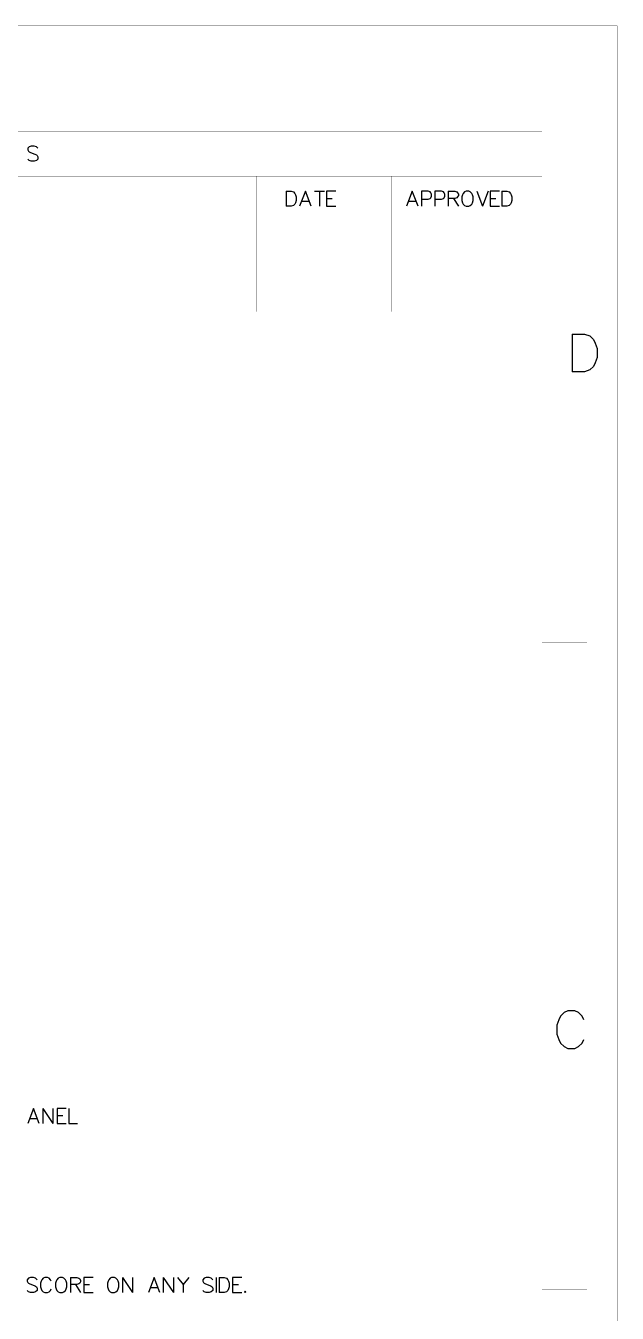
# Model space of a CAD drawing. Header units: millimetres. Extents: x 0 to 559, y 0 to 433.
# Drawn here: x 459.4 to 559.3, y 215.3 to 432.8 of the extents above; entities that cross this region are included whole.
import ezdxf

# ---------------------------------------------------------------- set-up
doc = ezdxf.new("R2010")
doc.units = ezdxf.units.MM
doc.layers.add('KeepOutLayer', color=6, linetype='Continuous')
doc.layers.add('Mechanical7', color=56, linetype='Continuous')

msp = doc.modelspace()

# ---------------------------------------------------------------- linework, layer by layer
at = {"layer": 'KeepOutLayer'}
for p, q in [((459.99, 412.32), (459.75, 412.08)), ((459.99, 412.32), (459.75, 412.08)), ((459.75, 412.08), (459.75, 411.84)), ((459.75, 412.08), (459.75, 411.84)), ((459.75, 411.84), (459.87, 411.6)), ((459.75, 411.84), (459.87, 411.6)), ((459.87, 411.6), (459.99, 411.48)), ((459.87, 411.6), (459.99, 411.48)), ((460.35, 412.44), (459.99, 412.32)), ((460.35, 412.44), (459.99, 412.32)), ((459.99, 411.48), (460.23, 411.36)), ((459.99, 411.48), (460.23, 411.36)), ((460.23, 411.36), (460.96, 411.11)), ((460.23, 411.36), (460.96, 411.11)), ((460.84, 412.44), (460.35, 412.44)), ((460.84, 412.44), (460.35, 412.44)), ((461.2, 412.32), (460.84, 412.44)), ((461.2, 412.32), (460.84, 412.44)), ((460.96, 411.11), (461.2, 410.99)), ((460.96, 411.11), (461.2, 410.99)), ((461.44, 412.08), (461.2, 412.32)), ((461.44, 412.08), (461.2, 412.32)), ((461.2, 410.99), (461.32, 410.87)), ((461.2, 410.99), (461.32, 410.87)), ((459.99, 410.03), (459.75, 410.27)), ((459.99, 410.03), (459.75, 410.27)), ((460.35, 409.9), (459.99, 410.03)), ((460.35, 409.9), (459.99, 410.03)), ((460.84, 409.9), (460.35, 409.9)), ((460.84, 409.9), (460.35, 409.9)), ((461.2, 410.03), (460.84, 409.9)), ((461.2, 410.03), (460.84, 409.9)), ((461.44, 410.27), (461.2, 410.03)), ((461.44, 410.27), (461.2, 410.03)), ((461.32, 410.87), (461.44, 410.63)), ((461.32, 410.87), (461.44, 410.63)), ((461.44, 410.63), (461.44, 410.27)), ((461.44, 410.63), (461.44, 410.27)), ((503.4, 404.82), (503.4, 402.28)), ((503.4, 404.82), (504.25, 404.82)), ((503.4, 404.82), (503.4, 402.28)), ((503.4, 404.82), (504.25, 404.82)), ((504.25, 404.82), (504.61, 404.7)), ((504.25, 404.82), (504.61, 404.7)), ((504.61, 404.7), (504.85, 404.46)), ((504.61, 404.7), (504.85, 404.46)), ((506.63, 404.82), (505.66, 402.28)), ((506.63, 404.82), (505.66, 402.28)), ((507.6, 402.28), (506.63, 404.82)), ((507.6, 402.28), (506.63, 404.82)), ((508.19, 404.82), (509.88, 404.82)), ((508.19, 404.82), (509.88, 404.82)), ((509.04, 404.82), (509.04, 402.28)), ((509.04, 404.82), (509.04, 402.28)), ((511.76, 404.82), (510.19, 404.82)), ((510.19, 404.82), (510.19, 402.28)), ((511.76, 404.82), (510.19, 404.82)), ((510.19, 404.82), (510.19, 402.28)), ((524.69, 404.82), (523.72, 402.28)), ((524.69, 404.82), (523.72, 402.28)), ((525.66, 402.28), (524.69, 404.82)), ((525.66, 402.28), (524.69, 404.82)), ((527.34, 404.82), (526.25, 404.82)), ((526.25, 404.82), (526.25, 402.28)), ((527.34, 404.82), (526.25, 404.82)), ((526.25, 404.82), (526.25, 402.28)), ((527.7, 404.7), (527.34, 404.82)), ((527.7, 404.7), (527.34, 404.82)), ((527.82, 404.58), (527.7, 404.7)), ((527.82, 404.58), (527.7, 404.7)), ((527.94, 404.34), (527.82, 404.58)), ((527.94, 404.34), (527.82, 404.58)), ((529.6, 404.82), (528.51, 404.82)), ((528.51, 404.82), (528.51, 402.28)), ((529.6, 404.82), (528.51, 404.82)), ((528.51, 404.82), (528.51, 402.28)), ((529.96, 404.7), (529.6, 404.82)), ((529.96, 404.7), (529.6, 404.82)), ((530.08, 404.58), (529.96, 404.7)), ((530.08, 404.58), (529.96, 404.7)), ((530.2, 404.34), (530.08, 404.58)), ((530.2, 404.34), (530.08, 404.58)), ((530.77, 404.82), (530.77, 402.28)), ((530.77, 404.82), (531.86, 404.82)), ((530.77, 404.82), (530.77, 402.28)), ((530.77, 404.82), (531.86, 404.82)), ((531.86, 404.82), (532.22, 404.7)), ((531.86, 404.82), (532.22, 404.7)), ((532.22, 404.7), (532.34, 404.58)), ((532.22, 404.7), (532.34, 404.58)), ((532.34, 404.58), (532.47, 404.34)), ((532.34, 404.58), (532.47, 404.34)), ((533.52, 404.7), (533.28, 404.46)), ((533.52, 404.7), (533.28, 404.46)), ((533.76, 404.82), (533.52, 404.7)), ((533.76, 404.82), (533.52, 404.7)), ((534.24, 404.82), (533.76, 404.82)), ((534.24, 404.82), (533.76, 404.82)), ((534.48, 404.7), (534.24, 404.82)), ((534.48, 404.7), (534.24, 404.82)), ((534.73, 404.46), (534.48, 404.7)), ((534.73, 404.46), (534.48, 404.7)), ((535.56, 404.82), (536.53, 402.28)), ((535.56, 404.82), (536.53, 402.28)), ((537.5, 404.82), (536.53, 402.28)), ((537.5, 404.82), (536.53, 402.28)), ((539.39, 404.82), (537.82, 404.82)), ((537.82, 404.82), (537.82, 402.28)), ((539.39, 404.82), (537.82, 404.82)), ((537.82, 404.82), (537.82, 402.28)), ((539.82, 404.82), (539.82, 402.28)), ((539.82, 404.82), (540.66, 404.82)), ((539.82, 404.82), (539.82, 402.28)), ((539.82, 404.82), (540.66, 404.82)), ((540.66, 404.82), (541.03, 404.7)), ((540.66, 404.82), (541.03, 404.7)), ((541.03, 404.7), (541.27, 404.46)), ((541.03, 404.7), (541.27, 404.46)), ((504.61, 402.41), (504.25, 402.28)), ((504.61, 402.41), (504.25, 402.28)), ((504.85, 402.65), (504.61, 402.41)), ((504.85, 402.65), (504.61, 402.41)), ((504.85, 404.46), (504.97, 404.22)), ((504.85, 404.46), (504.97, 404.22)), ((504.97, 402.89), (504.85, 402.65)), ((504.97, 402.89), (504.85, 402.65)), ((504.97, 404.22), (505.1, 403.86)), ((504.97, 404.22), (505.1, 403.86)), ((505.1, 403.25), (504.97, 402.89)), ((505.1, 403.25), (504.97, 402.89)), ((505.1, 403.86), (505.1, 403.25)), ((505.1, 403.86), (505.1, 403.25)), ((506.03, 403.13), (507.24, 403.13)), ((506.03, 403.13), (507.24, 403.13)), ((510.19, 403.62), (511.15, 403.62)), ((510.19, 403.62), (511.15, 403.62)), ((524.09, 403.13), (525.29, 403.13)), ((524.09, 403.13), (525.29, 403.13)), ((526.25, 403.49), (527.34, 403.49)), ((526.25, 403.49), (527.34, 403.49)), ((527.34, 403.49), (527.7, 403.62)), ((527.34, 403.49), (527.7, 403.62)), ((527.7, 403.62), (527.82, 403.74)), ((527.7, 403.62), (527.82, 403.74)), ((527.82, 403.74), (527.94, 403.98)), ((527.82, 403.74), (527.94, 403.98)), ((527.94, 403.98), (527.94, 404.34)), ((527.94, 403.98), (527.94, 404.34)), ((528.51, 403.49), (529.6, 403.49)), ((528.51, 403.49), (529.6, 403.49)), ((529.6, 403.49), (529.96, 403.62)), ((529.6, 403.49), (529.96, 403.62)), ((529.96, 403.62), (530.08, 403.74)), ((529.96, 403.62), (530.08, 403.74)), ((530.08, 403.74), (530.2, 403.98)), ((530.08, 403.74), (530.2, 403.98)), ((530.2, 403.98), (530.2, 404.34)), ((530.2, 403.98), (530.2, 404.34)), ((531.86, 403.62), (530.77, 403.62)), ((531.86, 403.62), (530.77, 403.62)), ((531.62, 403.62), (532.47, 402.28)), ((531.62, 403.62), (532.47, 402.28)), ((532.22, 403.74), (531.86, 403.62)), ((532.22, 403.74), (531.86, 403.62)), ((532.34, 403.86), (532.22, 403.74)), ((532.34, 403.86), (532.22, 403.74)), ((532.47, 404.1), (532.34, 403.86)), ((532.47, 404.1), (532.34, 403.86)), ((532.47, 404.34), (532.47, 404.1)), ((532.47, 404.34), (532.47, 404.1)), ((533.15, 404.22), (533.03, 403.86)), ((533.15, 404.22), (533.03, 403.86)), ((533.03, 403.86), (533.03, 403.25)), ((533.03, 403.86), (533.03, 403.25)), ((533.03, 403.25), (533.15, 402.89)), ((533.03, 403.25), (533.15, 402.89)), ((533.28, 404.46), (533.15, 404.22)), ((533.28, 404.46), (533.15, 404.22)), ((533.15, 402.89), (533.28, 402.65)), ((533.15, 402.89), (533.28, 402.65)), ((533.28, 402.65), (533.52, 402.41)), ((533.28, 402.65), (533.52, 402.41)), ((533.52, 402.41), (533.76, 402.28)), ((533.52, 402.41), (533.76, 402.28)), ((534.24, 402.28), (534.48, 402.41)), ((534.24, 402.28), (534.48, 402.41)), ((534.48, 402.41), (534.73, 402.65)), ((534.48, 402.41), (534.73, 402.65)), ((534.85, 404.22), (534.73, 404.46)), ((534.85, 404.22), (534.73, 404.46)), ((534.73, 402.65), (534.85, 402.89)), ((534.73, 402.65), (534.85, 402.89)), ((534.97, 403.86), (534.85, 404.22)), ((534.97, 403.86), (534.85, 404.22)), ((534.85, 402.89), (534.97, 403.25)), ((534.85, 402.89), (534.97, 403.25)), ((534.97, 403.25), (534.97, 403.86)), ((534.97, 403.25), (534.97, 403.86)), ((537.82, 403.62), (538.79, 403.62)), ((537.82, 403.62), (538.79, 403.62)), ((541.03, 402.41), (540.66, 402.28)), ((541.03, 402.41), (540.66, 402.28)), ((541.27, 402.65), (541.03, 402.41)), ((541.27, 402.65), (541.03, 402.41)), ((541.27, 404.46), (541.39, 404.22)), ((541.27, 404.46), (541.39, 404.22)), ((541.39, 402.89), (541.27, 402.65)), ((541.39, 402.89), (541.27, 402.65)), ((541.39, 404.22), (541.51, 403.86)), ((541.39, 404.22), (541.51, 403.86)), ((541.51, 403.25), (541.39, 402.89)), ((541.51, 403.25), (541.39, 402.89)), ((541.51, 403.86), (541.51, 403.25)), ((541.51, 403.86), (541.51, 403.25)), ((504.25, 402.28), (503.4, 402.28)), ((504.25, 402.28), (503.4, 402.28)), ((510.19, 402.28), (511.76, 402.28)), ((510.19, 402.28), (511.76, 402.28)), ((533.76, 402.28), (534.24, 402.28)), ((533.76, 402.28), (534.24, 402.28)), ((537.82, 402.28), (539.39, 402.28)), ((537.82, 402.28), (539.39, 402.28)), ((540.66, 402.28), (539.82, 402.28)), ((540.66, 402.28), (539.82, 402.28)), ((551.66, 380.69), (551.66, 374.34)), ((551.66, 380.69), (553.78, 380.69)), ((551.66, 380.69), (551.66, 374.34)), ((551.66, 380.69), (553.78, 380.69)), ((553.78, 380.69), (554.69, 380.39)), ((553.78, 380.69), (554.69, 380.39)), ((554.69, 380.39), (555.29, 379.79)), ((554.69, 380.39), (555.29, 379.79)), ((555.29, 379.79), (555.59, 379.18)), ((555.29, 379.79), (555.59, 379.18)), ((555.59, 379.18), (555.89, 378.28)), ((555.59, 379.18), (555.89, 378.28)), ((555.89, 376.76), (555.59, 375.86)), ((555.89, 376.76), (555.59, 375.86)), ((555.89, 378.28), (555.89, 376.76)), ((555.89, 378.28), (555.89, 376.76)), ((553.78, 374.34), (551.66, 374.34)), ((553.78, 374.34), (551.66, 374.34)), ((554.69, 374.65), (553.78, 374.34)), ((554.69, 374.65), (553.78, 374.34)), ((555.29, 375.25), (554.69, 374.65)), ((555.29, 375.25), (554.69, 374.65)), ((555.59, 375.86), (555.29, 375.25)), ((555.59, 375.86), (555.29, 375.25)), ((549.73, 265.49), (549.42, 264.88)), ((549.73, 265.49), (549.42, 264.88)), ((550.33, 266.09), (549.73, 265.49)), ((550.33, 266.09), (549.73, 265.49)), ((550.94, 266.39), (550.33, 266.09)), ((550.94, 266.39), (550.33, 266.09)), ((552.15, 266.39), (550.94, 266.39)), ((552.15, 266.39), (550.94, 266.39)), ((552.75, 266.09), (552.15, 266.39)), ((552.75, 266.09), (552.15, 266.39)), ((553.35, 265.49), (552.75, 266.09)), ((553.35, 265.49), (552.75, 266.09)), ((553.66, 264.88), (553.35, 265.49)), ((553.66, 264.88), (553.35, 265.49)), ((549.42, 264.88), (549.12, 263.98)), ((549.42, 264.88), (549.12, 263.98)), ((549.12, 263.98), (549.12, 262.46)), ((549.12, 263.98), (549.12, 262.46)), ((549.12, 262.46), (549.42, 261.56)), ((549.12, 262.46), (549.42, 261.56)), ((549.42, 261.56), (549.73, 260.95)), ((549.42, 261.56), (549.73, 260.95)), ((549.73, 260.95), (550.33, 260.35)), ((549.73, 260.95), (550.33, 260.35)), ((552.75, 260.35), (553.35, 260.95)), ((552.75, 260.35), (553.35, 260.95)), ((553.35, 260.95), (553.66, 261.56)), ((553.35, 260.95), (553.66, 261.56)), ((550.33, 260.35), (550.94, 260.04)), ((550.33, 260.35), (550.94, 260.04)), ((550.94, 260.04), (552.15, 260.04)), ((550.94, 260.04), (552.15, 260.04)), ((552.15, 260.04), (552.75, 260.35)), ((552.15, 260.04), (552.75, 260.35))]:
    msp.add_line(p, q, dxfattribs=at)
at = {"layer": 'KeepOutLayer', "const_width": 0.0254}
for points in [[(0.48, 432.76), (559.28, 432.76)], [(0.48, 432.76), (559.28, 432.76)], [(559.28, 0.96), (559.28, 432.76)], [(559.28, 0.96), (559.28, 432.76)], [(493.24, 420.06), (493.24, 427.68)], [(493.24, 420.06), (493.24, 427.68)], [(69.06, 414.98), (544.04, 414.98)], [(69.06, 414.98), (544.04, 414.98)], [(544.04, 414.98), (546.58, 414.98)], [(544.04, 414.98), (546.58, 414.98)], [(546.58, 18.74), (546.58, 414.98)], [(546.58, 18.74), (546.58, 414.98)], [(381.48, 407.36), (546.58, 407.36)], [(381.48, 407.36), (546.58, 407.36)], [(498.32, 384.5), (498.32, 407.36)], [(498.32, 384.5), (498.32, 407.36)], [(521.18, 384.5), (521.18, 407.36)], [(521.18, 384.5), (521.18, 407.36)], [(381.48, 399.74), (546.58, 399.74)], [(381.48, 399.74), (546.58, 399.74)], [(546.58, 328.62), (554.2, 328.62)], [(546.58, 328.62), (554.2, 328.62)], [(546.58, 219.4), (554.2, 219.4)], [(546.58, 219.4), (554.2, 219.4)]]:
    msp.add_lwpolyline(points, dxfattribs=at)
at = {"layer": 'KeepOutLayer', "const_width": 0.0127}
for points in [[(559.28, 432.76, 1), (559.29, 432.76, 1)], [(559.28, 432.76, 1), (559.29, 432.76, 1)], [(559.28, 432.76, 1), (559.29, 432.76, 1)], [(559.28, 432.76, 1), (559.29, 432.76, 1)], [(493.24, 427.68, 1), (493.25, 427.68, 1)], [(493.24, 427.68, 1), (493.25, 427.68, 1)], [(493.24, 420.06, 1), (493.25, 420.06, 1)], [(493.24, 420.06, 1), (493.25, 420.06, 1)], [(544.04, 414.98, 1), (544.05, 414.98, 1)], [(544.04, 414.98, 1), (544.05, 414.98, 1)], [(544.04, 414.98, 1), (544.05, 414.98, 1)], [(544.04, 414.98, 1), (544.05, 414.98, 1)], [(546.58, 414.98, 1), (546.59, 414.98, 1)], [(546.58, 414.98, 1), (546.59, 414.98, 1)], [(546.58, 414.98, 1), (546.59, 414.98, 1)], [(546.58, 414.98, 1), (546.59, 414.98, 1)], [(498.32, 407.36, 1), (498.33, 407.36, 1)], [(498.32, 407.36, 1), (498.33, 407.36, 1)], [(521.18, 407.36, 1), (521.19, 407.36, 1)], [(521.18, 407.36, 1), (521.19, 407.36, 1)], [(546.58, 407.36, 1), (546.59, 407.36, 1)], [(546.58, 407.36, 1), (546.59, 407.36, 1)], [(546.58, 399.74, 1), (546.59, 399.74, 1)], [(546.58, 399.74, 1), (546.59, 399.74, 1)], [(498.32, 384.5, 1), (498.33, 384.5, 1)], [(498.32, 384.5, 1), (498.33, 384.5, 1)], [(521.18, 384.5, 1), (521.19, 384.5, 1)], [(521.18, 384.5, 1), (521.19, 384.5, 1)], [(546.58, 328.62, 1), (546.59, 328.62, 1)], [(546.58, 328.62, 1), (546.59, 328.62, 1)], [(554.2, 328.62, 1), (554.21, 328.62, 1)], [(554.2, 328.62, 1), (554.21, 328.62, 1)], [(546.58, 219.4, 1), (546.59, 219.4, 1)], [(546.58, 219.4, 1), (546.59, 219.4, 1)], [(554.2, 219.4, 1), (554.21, 219.4, 1)], [(554.2, 219.4, 1), (554.21, 219.4, 1)]]:
    msp.add_lwpolyline(points, format="xyb", close=True, dxfattribs=at)
at = {"layer": 'Mechanical7'}
for p, q in [((460.73, 249.93), (459.76, 247.39)), ((460.13, 248.24), (461.34, 248.24)), ((461.7, 247.39), (460.73, 249.93)), ((462.29, 249.93), (462.29, 247.39)), ((462.29, 249.93), (463.98, 247.39)), ((463.98, 249.93), (463.98, 247.39)), ((466.26, 249.93), (464.69, 249.93)), ((464.69, 249.93), (464.69, 247.39)), ((464.69, 248.72), (465.65, 248.72)), ((466.68, 249.93), (466.68, 247.39)), ((464.69, 247.39), (466.26, 247.39)), ((466.68, 247.39), (468.13, 247.39)), ((459.87, 221.23), (459.63, 220.99)), ((459.63, 220.99), (459.63, 220.75)), ((459.63, 220.75), (459.75, 220.51)), ((459.75, 220.51), (459.87, 220.39)), ((460.24, 221.35), (459.87, 221.23)), ((459.87, 220.39), (460.11, 220.27)), ((460.11, 220.27), (460.84, 220.02)), ((460.72, 221.35), (460.24, 221.35)), ((461.08, 221.23), (460.72, 221.35)), ((460.84, 220.02), (461.08, 219.9)), ((461.32, 220.99), (461.08, 221.23)), ((461.08, 219.9), (461.2, 219.78)), ((461.2, 219.78), (461.32, 219.54)), ((462.01, 220.75), (461.89, 220.39)), ((461.89, 220.39), (461.89, 219.78)), ((461.89, 219.78), (462.01, 219.42)), ((462.13, 220.99), (462.01, 220.75)), ((462.38, 221.23), (462.13, 220.99)), ((462.62, 221.35), (462.38, 221.23)), ((463.1, 221.35), (462.62, 221.35)), ((463.34, 221.23), (463.1, 221.35)), ((463.59, 220.99), (463.34, 221.23)), ((463.71, 220.75), (463.59, 220.99)), ((464.54, 220.75), (464.42, 220.39)), ((464.42, 220.39), (464.42, 219.78)), ((464.42, 219.78), (464.54, 219.42)), ((464.66, 220.99), (464.54, 220.75)), ((464.9, 221.23), (464.66, 220.99)), ((465.15, 221.35), (464.9, 221.23)), ((465.63, 221.35), (465.15, 221.35)), ((465.87, 221.23), (465.63, 221.35)), ((466.11, 220.99), (465.87, 221.23)), ((466.23, 220.75), (466.11, 220.99)), ((466.35, 220.39), (466.23, 220.75)), ((466.23, 219.42), (466.35, 219.78)), ((466.35, 219.78), (466.35, 220.39)), ((466.95, 221.35), (466.95, 218.81)), ((466.95, 221.35), (468.04, 221.35)), ((468.04, 220.15), (466.95, 220.15)), ((467.79, 220.15), (468.64, 218.81)), ((468.04, 221.35), (468.4, 221.23)), ((468.4, 220.27), (468.04, 220.15)), ((468.4, 221.23), (468.52, 221.11)), ((468.52, 220.39), (468.4, 220.27)), ((468.52, 221.11), (468.64, 220.87)), ((468.64, 220.63), (468.52, 220.39)), ((468.64, 220.87), (468.64, 220.63)), ((470.78, 221.35), (469.21, 221.35)), ((469.21, 221.35), (469.21, 218.81)), ((469.21, 220.15), (470.18, 220.15)), ((473.32, 220.75), (473.2, 220.39)), ((473.2, 220.39), (473.2, 219.78)), ((473.2, 219.78), (473.32, 219.42)), ((473.44, 220.99), (473.32, 220.75)), ((473.68, 221.23), (473.44, 220.99)), ((473.92, 221.35), (473.68, 221.23)), ((474.41, 221.35), (473.92, 221.35)), ((474.65, 221.23), (474.41, 221.35)), ((474.89, 220.99), (474.65, 221.23)), ((475.01, 220.75), (474.89, 220.99)), ((475.13, 220.39), (475.01, 220.75)), ((475.01, 219.42), (475.13, 219.78)), ((475.13, 219.78), (475.13, 220.39)), ((475.73, 221.35), (475.73, 218.81)), ((475.73, 221.35), (477.42, 218.81)), ((477.42, 221.35), (477.42, 218.81)), ((481.08, 221.35), (480.12, 218.81)), ((480.48, 219.66), (481.69, 219.66)), ((482.05, 218.81), (481.08, 221.35)), ((482.64, 221.35), (482.64, 218.81)), ((482.64, 221.35), (484.34, 218.81)), ((484.34, 221.35), (484.34, 218.81)), ((485.04, 221.35), (486, 220.15)), ((486.97, 221.35), (486, 220.15)), ((486, 220.15), (486, 218.81)), ((489.54, 221.23), (489.29, 220.99)), ((489.29, 220.99), (489.29, 220.75)), ((489.29, 220.75), (489.42, 220.51)), ((489.42, 220.51), (489.54, 220.39)), ((489.9, 221.35), (489.54, 221.23)), ((489.54, 220.39), (489.78, 220.27)), ((489.78, 220.27), (490.5, 220.02)), ((490.38, 221.35), (489.9, 221.35)), ((490.75, 221.23), (490.38, 221.35)), ((490.5, 220.02), (490.75, 219.9)), ((490.99, 220.99), (490.75, 221.23)), ((490.75, 219.9), (490.87, 219.78)), ((490.87, 219.78), (490.99, 219.54)), ((491.56, 221.35), (491.56, 218.81)), ((492.09, 221.35), (492.09, 218.81)), ((492.09, 221.35), (492.93, 221.35)), ((492.93, 221.35), (493.3, 221.23)), ((493.3, 221.23), (493.54, 220.99)), ((493.54, 220.99), (493.66, 220.75)), ((493.66, 220.75), (493.78, 220.39)), ((493.78, 219.78), (493.66, 219.42)), ((493.78, 220.39), (493.78, 219.78)), ((495.92, 221.35), (494.35, 221.35)), ((494.35, 221.35), (494.35, 218.81)), ((494.35, 220.15), (495.32, 220.15)), ((459.87, 218.94), (459.63, 219.18)), ((460.24, 218.81), (459.87, 218.94)), ((460.72, 218.81), (460.24, 218.81)), ((461.08, 218.94), (460.72, 218.81)), ((461.32, 219.18), (461.08, 218.94)), ((461.32, 219.54), (461.32, 219.18)), ((462.01, 219.42), (462.13, 219.18)), ((462.13, 219.18), (462.38, 218.94)), ((462.38, 218.94), (462.62, 218.81)), ((462.62, 218.81), (463.1, 218.81)), ((463.1, 218.81), (463.34, 218.94)), ((463.34, 218.94), (463.59, 219.18)), ((463.59, 219.18), (463.71, 219.42)), ((464.54, 219.42), (464.66, 219.18)), ((464.66, 219.18), (464.9, 218.94)), ((464.9, 218.94), (465.15, 218.81)), ((465.15, 218.81), (465.63, 218.81)), ((465.63, 218.81), (465.87, 218.94)), ((465.87, 218.94), (466.11, 219.18)), ((466.11, 219.18), (466.23, 219.42)), ((469.21, 218.81), (470.78, 218.81)), ((473.32, 219.42), (473.44, 219.18)), ((473.44, 219.18), (473.68, 218.94)), ((473.68, 218.94), (473.92, 218.81)), ((473.92, 218.81), (474.41, 218.81)), ((474.41, 218.81), (474.65, 218.94)), ((474.65, 218.94), (474.89, 219.18)), ((474.89, 219.18), (475.01, 219.42)), ((489.54, 218.94), (489.29, 219.18)), ((489.9, 218.81), (489.54, 218.94)), ((490.38, 218.81), (489.9, 218.81)), ((490.75, 218.94), (490.38, 218.81)), ((490.99, 219.18), (490.75, 218.94)), ((490.99, 219.54), (490.99, 219.18)), ((492.93, 218.81), (492.09, 218.81)), ((493.3, 218.94), (492.93, 218.81)), ((493.54, 219.18), (493.3, 218.94)), ((493.66, 219.42), (493.54, 219.18)), ((494.35, 218.81), (495.92, 218.81)), ((496.47, 219.06), (496.34, 218.94)), ((496.34, 218.94), (496.47, 218.81)), ((496.59, 218.94), (496.47, 219.06)), ((496.47, 218.81), (496.59, 218.94))]:
    msp.add_line(p, q, dxfattribs=at)

doc.saveas('drawing.dxf')
